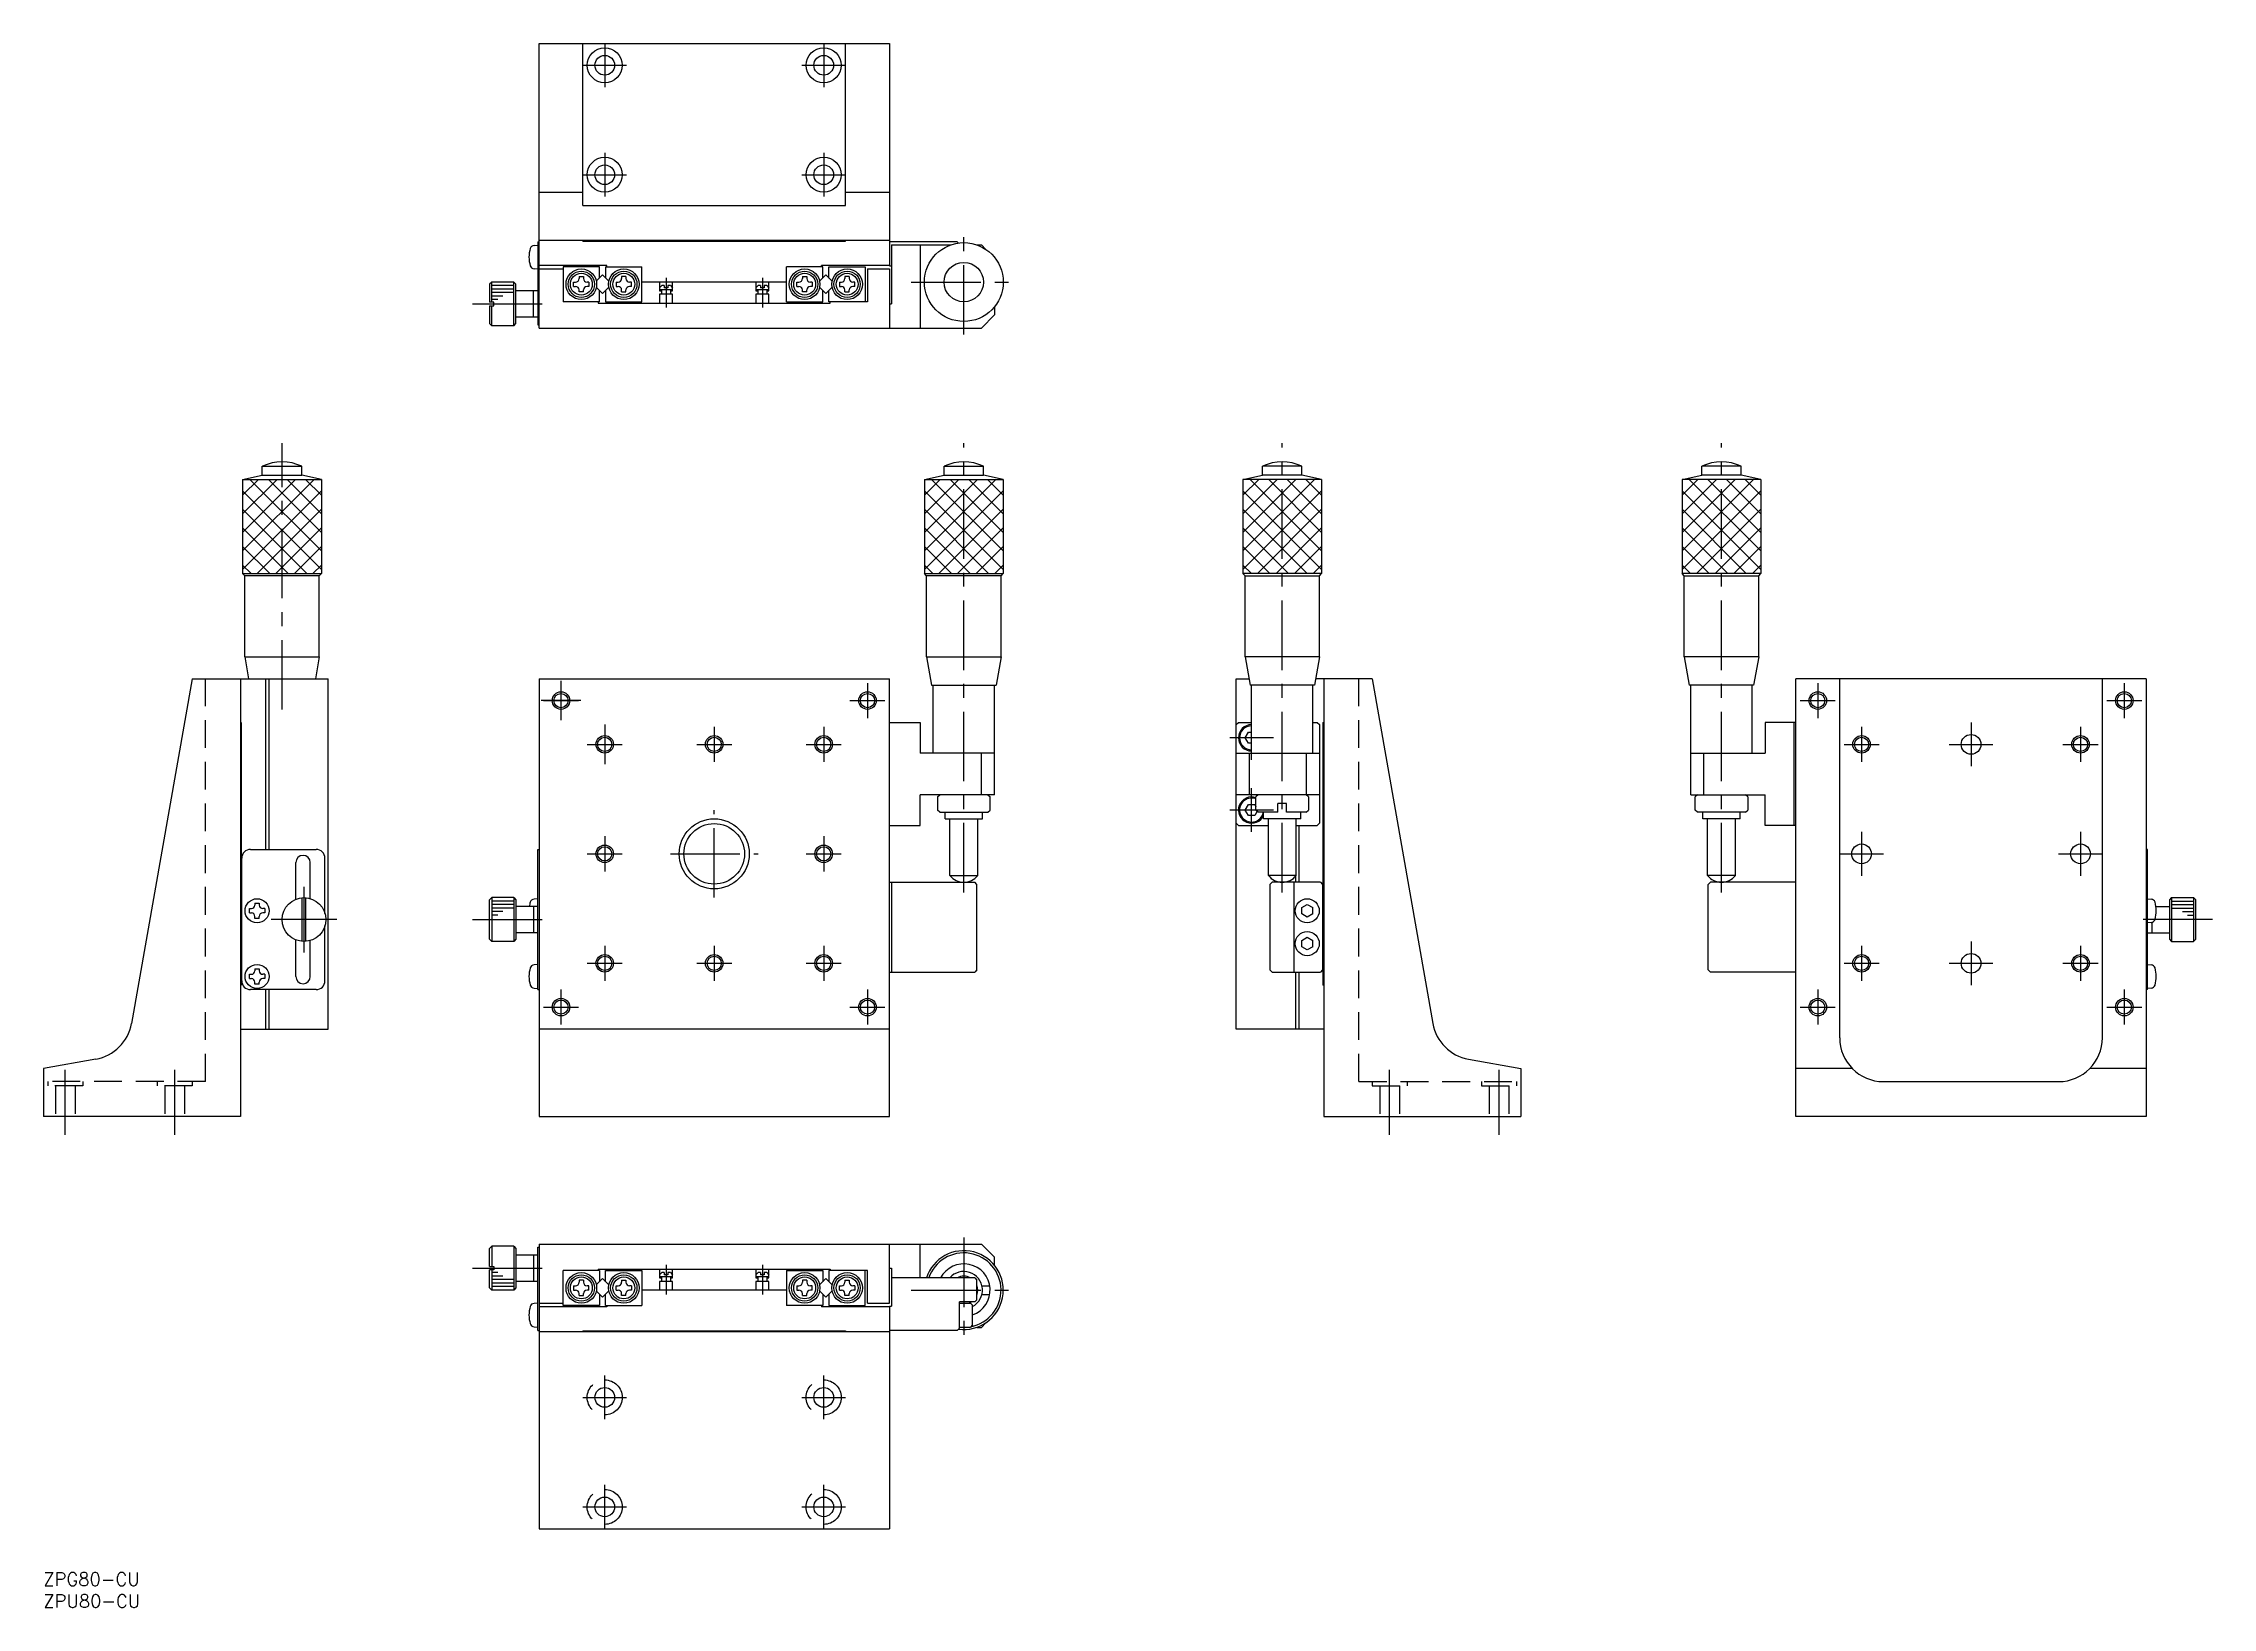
# Model space of a CAD drawing. Extents: x 0 to 495, y -8 to 349.
import ezdxf

# ---------------------------------------------------------------- set-up
doc = ezdxf.new("R2010")
doc.units = 0
doc.header["$LTSCALE"] = 0.5
doc.linetypes.add('CENTER', pattern=[50.8, 31.75, -6.35, 6.35, -6.35])
doc.linetypes.add('DASHED', pattern=[19.05, 12.7, -6.35])
for name, color, linetype in [('MSM_CENTER', 1, 'CENTER'), ('MSM_CONTINUOUS', 7, 'CONTINUOUS'), ('MSM_DASHED', 4, 'DASHED'), ('MSM_NARROW', 5, 'CONTINUOUS'), ('MSM_PART_NUMBER', 7, 'CONTINUOUS')]:
    doc.layers.add(name, color=color, linetype=linetype)
doc.styles.get("Standard").update_dxf_attribs({"font": 'txt.shx', "height": 3, "bigfont": 'bigfont.shx'})

# ---------------------------------------------------------------- blocks, each defined once
blk = doc.blocks.new('*U2')
at = {"layer": 'MSM_PART_NUMBER'}
blk.add_text('ZPG80-CU', height=3, dxfattribs=at).set_placement((0, -3))
blk = doc.blocks.new('*U3')
at = {"layer": 'MSM_PART_NUMBER'}
blk.add_text('ZPU80-CU', height=3, dxfattribs=at).set_placement((0, -8))

msp = doc.modelspace()

# ---------------------------------------------------------------- linework, layer by layer
at = {"layer": 'MSM_CENTER'}
for p, q in [((128.2, 349.19), (128.2, 339.19)), ((178.2, 349.19), (178.2, 339.19)), ((123.2, 344.19), (133.2, 344.19)), ((173.2, 344.19), (183.2, 344.19)), ((128.2, 324.19), (128.2, 314.19)), ((178.2, 324.19), (178.2, 314.19)), ((123.2, 319.19), (133.2, 319.19)), ((173.2, 319.19), (183.2, 319.19)), ((210.2, 282.69), (210.2, 306.69)), ((142.2, 295.69), (142.2, 288.89)), ((164.2, 295.69), (164.2, 288.89)), ((198.2, 294.69), (222.2, 294.69)), ((98.03, 289.69), (115.29, 289.69)), ((54.5, 197.07), (54.5, 257.88)), ((210.2, 155.3), (210.2, 257.88)), ((282.92, 155.3), (282.92, 257.88)), ((383.22, 155.3), (383.22, 257.88)), ((118.2, 203.62), (118.2, 194.62)), ((118.2, 203.12), (118.2, 195.12)), ((188.2, 203.12), (188.2, 195.12)), ((405.22, 203.12), (405.22, 195.12)), ((475.22, 203.12), (475.22, 195.12)), ((122.7, 199.12), (113.7, 199.12)), ((114.2, 199.12), (122.2, 199.12)), ((184.2, 199.12), (192.2, 199.12)), ((401.22, 199.12), (409.22, 199.12)), ((471.22, 199.12), (479.22, 199.12)), ((128.2, 193.62), (128.2, 184.62)), ((275.92, 185.62), (275.92, 195.62)), ((440.22, 194.12), (440.22, 184.12)), ((124.2, 189.12), (132.2, 189.12)), ((128.2, 193.12), (128.2, 185.12)), ((149.2, 189.12), (157.2, 189.12)), ((153.2, 193.12), (153.2, 185.12)), ((174.2, 189.12), (182.2, 189.12)), ((178.2, 193.12), (178.2, 185.12)), ((280.92, 190.62), (270.92, 190.62)), ((411.22, 189.12), (419.22, 189.12)), ((415.22, 193.12), (415.22, 185.12)), ((435.22, 189.12), (445.22, 189.12)), ((461.22, 189.12), (469.22, 189.12)), ((465.22, 193.12), (465.22, 185.12)), ((275.92, 169.12), (275.92, 179.12)), ((153.2, 154.12), (153.2, 174.12)), ((280.92, 174.12), (270.92, 174.12)), ((415.22, 169.12), (415.22, 159.12)), ((465.22, 169.12), (465.22, 159.12)), ((124.2, 164.12), (132.2, 164.12)), ((128.2, 168.12), (128.2, 160.12)), ((143.2, 164.12), (163.2, 164.12)), ((174.2, 164.12), (182.2, 164.12)), ((178.2, 168.12), (178.2, 160.12)), ((410.22, 164.12), (420.22, 164.12)), ((460.22, 164.12), (470.22, 164.12)), ((59.5, 156.62), (59.5, 141.62)), ((67, 149.12), (52, 149.12)), ((98.03, 149.12), (115.29, 149.12)), ((495.39, 149.12), (478.13, 149.12)), ((440.22, 144.12), (440.22, 134.12)), ((124.2, 139.12), (132.2, 139.12)), ((128.2, 143.12), (128.2, 135.12)), ((149.2, 139.12), (157.2, 139.12)), ((153.2, 143.12), (153.2, 135.12)), ((174.2, 139.12), (182.2, 139.12)), ((178.2, 143.12), (178.2, 135.12)), ((411.22, 139.12), (419.22, 139.12)), ((415.22, 143.12), (415.22, 135.12)), ((435.22, 139.12), (445.22, 139.12)), ((461.22, 139.12), (469.22, 139.12)), ((465.22, 143.12), (465.22, 135.12)), ((114.2, 129.12), (122.2, 129.12)), ((118.2, 133.12), (118.2, 125.12)), ((184.2, 129.12), (192.2, 129.12)), ((188.2, 133.12), (188.2, 125.12)), ((401.22, 129.12), (409.22, 129.12)), ((405.22, 133.12), (405.22, 125.12)), ((471.22, 129.12), (479.22, 129.12)), ((475.22, 133.12), (475.22, 125.12)), ((5, 99.95), (5, 114.81)), ((30, 99.95), (30, 114.81)), ((307.42, 99.95), (307.42, 114.81)), ((332.42, 99.95), (332.42, 114.81)), ((210.2, 76.5), (210.2, 52.5)), ((98.03, 69.5), (115.29, 69.5)), ((142.2, 70.3), (142.2, 63.5)), ((164.2, 70.3), (164.2, 63.5)), ((198.2, 64.5), (222.2, 64.5)), ((128.2, 35), (128.2, 45)), ((178.2, 35), (178.2, 45)), ((123.2, 40), (133.2, 40)), ((173.2, 40), (183.2, 40)), ((128.2, 10), (128.2, 20)), ((178.2, 10), (178.2, 20)), ((123.2, 15), (133.2, 15)), ((173.2, 15), (183.2, 15))]:
    msp.add_line(p, q, dxfattribs=at)
at = {"layer": 'MSM_CONTINUOUS'}
for p, q in [((113.2, 284.19), (113.2, 349.19)), ((113.2, 349.19), (193.2, 349.19)), ((123.2, 312.19), (123.2, 349.19)), ((183.2, 312.19), (183.2, 349.19)), ((193.2, 349.19), (193.2, 298.39)), ((113.2, 315.19), (123.2, 315.19)), ((123.2, 312.19), (183.2, 312.19)), ((183.2, 315.19), (193.2, 315.19)), ((112.05, 303.06), (112.9, 303.14)), ((112.9, 303.89), (113.2, 303.89)), ((112.9, 303.89), (112.9, 284.89)), ((193.2, 304.19), (113.2, 304.19)), ((123.2, 303.99), (123.2, 304.19)), ((123.2, 303.99), (183.2, 303.99)), ((183.2, 303.99), (183.2, 304.19)), ((208.7, 303.89), (193.2, 303.89)), ((193.7, 303.19), (207.24, 303.19)), ((193.7, 303.19), (193.7, 289.69)), ((200.2, 303.19), (200.2, 284.19)), ((208.98, 303.6), (208.7, 303.89)), ((213.15, 303.19), (214.2, 303.19)), ((215.25, 302.14), (214.2, 303.19)), ((112.9, 297.64), (112.05, 297.71)), ((128.7, 298.49), (113.2, 298.49)), ((113.2, 297.69), (118.7, 297.69)), ((127, 298.19), (118.7, 298.19)), ((118.7, 298.19), (118.7, 290.19)), ((127, 295.61), (127, 298.19)), ((128.4, 298.19), (128.4, 295.61)), ((128.4, 298.19), (136.7, 298.19)), ((128.7, 298.19), (128.7, 298.49)), ((136.7, 290.19), (136.7, 298.19)), ((178, 298.19), (169.7, 298.19)), ((169.7, 290.19), (169.7, 298.19)), ((193.2, 298.49), (177.7, 298.49)), ((177.7, 298.19), (177.7, 298.49)), ((178, 295.61), (178, 298.19)), ((179.4, 295.61), (179.4, 298.19)), ((179.4, 298.19), (187.7, 298.19)), ((187.7, 298.19), (187.7, 290.19)), ((188.2, 297.69), (188.2, 290.19)), ((188.2, 297.69), (193.2, 297.69)), ((193.2, 298.39), (193.7, 298.39)), ((193.2, 297.69), (193.2, 284.19)), ((102.4, 294.69), (101.9, 294.19)), ((101.9, 294.19), (101.9, 290.09)), ((102.4, 290.09), (102.4, 294.69)), ((107.4, 294.69), (102.4, 294.69)), ((107.4, 284.69), (107.4, 294.69)), ((107.9, 294.19), (107.4, 294.69)), ((107.9, 285.19), (107.9, 294.19)), ((112.9, 292.69), (107.9, 292.69)), ((111.9, 286.69), (111.9, 292.69)), ((121.1, 293.69), (121.1, 294.69)), ((121.1, 294.69), (121.55, 294.69)), ((121.1, 293.69), (121.55, 293.69)), ((122.35, 295.94), (123.35, 295.94)), ((122.35, 295.94), (122.35, 295.49)), ((122.35, 292.44), (122.35, 292.89)), ((123.35, 292.44), (122.35, 292.44)), ((123.35, 295.94), (123.35, 295.49)), ((123.35, 292.44), (123.35, 292.89)), ((124.6, 294.69), (124.15, 294.69)), ((124.6, 293.69), (124.15, 293.69)), ((124.6, 294.69), (124.6, 293.69)), ((127.7, 296.31), (126.27, 294.89)), ((126.27, 293.49), (127.7, 292.07)), ((127, 290.19), (127, 292.77)), ((129.12, 294.89), (127.7, 296.31)), ((127.7, 292.07), (129.12, 293.49)), ((128.4, 292.77), (128.4, 290.19)), ((130.8, 294.69), (130.8, 293.69)), ((130.8, 294.69), (131.25, 294.69)), ((130.8, 293.69), (131.25, 293.69)), ((133.05, 295.94), (132.05, 295.94)), ((132.05, 295.94), (132.05, 295.49)), ((132.05, 292.44), (132.05, 292.89)), ((132.05, 292.44), (133.05, 292.44)), ((133.05, 295.94), (133.05, 295.49)), ((133.05, 292.44), (133.05, 292.89)), ((134.3, 294.69), (133.85, 294.69)), ((134.3, 293.69), (133.85, 293.69)), ((134.3, 293.69), (134.3, 294.69)), ((169.7, 294.69), (136.7, 294.69)), ((140.7, 294.69), (140.7, 292.69)), ((141.2, 293.89), (140.7, 293.39)), ((143.7, 292.89), (140.7, 292.89)), ((140.7, 292.69), (141.2, 292.69)), ((141.8, 293.89), (141.2, 293.89)), ((141.2, 291.89), (141.2, 292.89)), ((141.8, 293.89), (141.8, 293.39)), ((142.6, 293.39), (141.8, 293.39)), ((143.2, 293.89), (142.6, 293.89)), ((142.6, 293.89), (142.6, 293.39)), ((143.2, 293.89), (143.7, 293.39)), ((143.2, 292.89), (143.2, 291.89)), ((143.2, 292.69), (143.7, 292.69)), ((143.7, 292.69), (143.7, 294.69)), ((162.7, 294.69), (162.7, 292.69)), ((163.2, 293.89), (162.7, 293.39)), ((165.7, 292.89), (162.7, 292.89)), ((162.7, 292.69), (163.2, 292.69)), ((163.8, 293.89), (163.2, 293.89)), ((163.2, 291.89), (163.2, 292.89)), ((163.8, 293.89), (163.8, 293.39)), ((164.6, 293.39), (163.8, 293.39)), ((165.2, 293.89), (164.6, 293.89)), ((164.6, 293.89), (164.6, 293.39)), ((165.2, 293.89), (165.7, 293.39)), ((165.2, 292.89), (165.2, 291.89)), ((165.2, 292.69), (165.7, 292.69)), ((165.7, 292.69), (165.7, 294.69)), ((172.1, 293.69), (172.1, 294.69)), ((172.1, 294.69), (172.55, 294.69)), ((172.1, 293.69), (172.55, 293.69)), ((173.35, 295.94), (174.35, 295.94)), ((173.35, 295.94), (173.35, 295.49)), ((173.35, 292.44), (173.35, 292.89)), ((174.35, 292.44), (173.35, 292.44)), ((174.35, 295.94), (174.35, 295.49)), ((174.35, 292.44), (174.35, 292.89)), ((175.6, 294.69), (175.15, 294.69)), ((175.6, 293.69), (175.15, 293.69)), ((175.6, 294.69), (175.6, 293.69)), ((177.27, 294.89), (178.7, 296.31)), ((178.7, 292.07), (177.27, 293.49)), ((178, 290.19), (178, 292.77)), ((178.7, 296.31), (180.12, 294.89)), ((180.12, 293.49), (178.7, 292.07)), ((179.4, 290.19), (179.4, 292.77)), ((181.8, 294.69), (181.8, 293.69)), ((181.8, 294.69), (182.25, 294.69)), ((181.8, 293.69), (182.25, 293.69)), ((184.05, 295.94), (183.05, 295.94)), ((183.05, 295.94), (183.05, 295.49)), ((183.05, 292.44), (183.05, 292.89)), ((183.05, 292.44), (184.05, 292.44)), ((184.05, 295.94), (184.05, 295.49)), ((184.05, 292.44), (184.05, 292.89)), ((185.3, 294.69), (184.85, 294.69)), ((185.3, 293.69), (184.85, 293.69)), ((185.3, 293.69), (185.3, 294.69)), ((102.9, 290.09), (101.9, 290.09)), ((101.9, 289.29), (102.9, 289.29)), ((101.9, 289.29), (101.9, 285.19)), ((102.4, 284.69), (102.4, 289.29)), ((102.9, 289.29), (102.9, 290.09)), ((127, 290.19), (118.7, 290.19)), ((126.7, 290.19), (126.7, 289.89)), ((126.7, 289.89), (179.7, 289.89)), ((128.4, 290.19), (136.7, 290.19)), ((140.7, 291.89), (140.7, 289.89)), ((143.7, 291.89), (140.7, 291.89)), ((143.7, 289.89), (143.7, 291.89)), ((162.7, 291.89), (162.7, 289.89)), ((165.7, 291.89), (162.7, 291.89)), ((165.7, 289.89), (165.7, 291.89)), ((169.7, 290.19), (178, 290.19)), ((188.2, 290.19), (179.4, 290.19)), ((179.7, 289.89), (179.7, 290.19)), ((193.2, 289.69), (193.7, 289.69)), ((217.2, 289.03), (217.2, 287.19)), ((101.9, 285.19), (102.4, 284.69)), ((107.4, 284.69), (102.4, 284.69)), ((107.4, 284.69), (107.9, 285.19)), ((112.9, 286.69), (107.9, 286.69)), ((112.9, 284.89), (113.2, 284.89)), ((113.2, 284.19), (214.2, 284.19)), ((217.2, 287.19), (214.2, 284.19)), ((45.5, 249.62), (50, 250.62)), ((45.5, 249.62), (63.5, 249.62)), ((45.5, 249.62), (45.5, 228.12)), ((50, 252.62), (59, 252.62)), ((50, 250.62), (50, 252.62)), ((50, 250.62), (59, 250.62)), ((59, 250.62), (59, 252.62)), ((63.5, 249.62), (59, 250.62)), ((63.5, 249.62), (63.5, 228.12)), ((201.2, 249.62), (205.7, 250.62)), ((201.2, 249.62), (219.2, 249.62)), ((201.2, 249.62), (201.2, 228.12)), ((205.7, 252.62), (214.7, 252.62)), ((205.7, 250.62), (205.7, 252.62)), ((205.7, 250.62), (214.7, 250.62)), ((214.7, 250.62), (214.7, 252.62)), ((219.2, 249.62), (214.7, 250.62)), ((219.2, 249.62), (219.2, 228.12)), ((273.92, 249.62), (278.42, 250.62)), ((291.92, 249.62), (273.92, 249.62)), ((273.92, 249.62), (273.92, 228.12)), ((287.42, 252.62), (278.42, 252.62)), ((278.42, 250.62), (278.42, 252.62)), ((287.42, 250.62), (278.42, 250.62)), ((287.42, 250.62), (287.42, 252.62)), ((291.92, 249.62), (287.42, 250.62)), ((291.92, 249.62), (291.92, 228.12)), ((374.22, 249.62), (378.72, 250.62)), ((392.22, 249.62), (374.22, 249.62)), ((374.22, 249.62), (374.22, 228.12)), ((387.72, 252.62), (378.72, 252.62)), ((378.72, 250.62), (378.72, 252.62)), ((387.72, 250.62), (378.72, 250.62)), ((387.72, 250.62), (387.72, 252.62)), ((392.22, 249.62), (387.72, 250.62)), ((392.22, 249.62), (392.22, 228.12)), ((45.5, 228.12), (63.5, 228.12)), ((46, 227.62), (45.5, 228.12)), ((63, 227.62), (63.5, 228.12)), ((201.2, 228.12), (219.2, 228.12)), ((201.7, 227.62), (201.2, 228.12)), ((218.7, 227.62), (219.2, 228.12)), ((291.92, 228.12), (273.92, 228.12)), ((274.42, 227.62), (273.92, 228.12)), ((291.42, 227.62), (291.92, 228.12)), ((392.22, 228.12), (374.22, 228.12)), ((374.72, 227.62), (374.22, 228.12)), ((391.72, 227.62), (392.22, 228.12)), ((46, 209.12), (46, 227.62)), ((63, 227.62), (46, 227.62)), ((63, 209.12), (63, 227.62)), ((201.7, 209.12), (201.7, 227.62)), ((218.7, 227.62), (201.7, 227.62)), ((218.7, 209.12), (218.7, 227.62)), ((274.42, 227.62), (291.42, 227.62)), ((274.42, 209.12), (274.42, 227.62)), ((291.42, 209.12), (291.42, 227.62)), ((374.72, 227.62), (391.72, 227.62)), ((374.72, 209.12), (374.72, 227.62)), ((391.72, 209.12), (391.72, 227.62)), ((46, 209.12), (46.88, 204.12)), ((46, 209.12), (63, 209.12)), ((63, 209.12), (62.12, 204.12)), ((201.7, 209.12), (202.84, 202.62)), ((201.7, 209.12), (218.7, 209.12)), ((218.7, 209.12), (217.55, 202.62)), ((291.42, 209.12), (274.42, 209.12)), ((274.42, 209.12), (275.57, 202.62)), ((291.42, 209.12), (290.28, 202.62)), ((374.72, 209.12), (375.87, 202.62)), ((391.72, 209.12), (374.72, 209.12)), ((391.72, 209.12), (390.57, 202.62)), ((34, 204.12), (20.11, 125.35)), ((34, 204.12), (65, 204.12)), ((45, 204.12), (45, 104.12)), ((50.7, 204.12), (50.7, 165.12)), ((51.5, 204.12), (51.5, 165.12)), ((65, 124.12), (65, 204.12)), ((113.2, 204.12), (113.2, 104.12)), ((113.2, 204.12), (193.2, 204.12)), ((193.2, 104.12), (193.2, 204.12)), ((272.42, 204.12), (275.3, 204.12)), ((272.42, 124.12), (272.42, 204.12)), ((303.42, 204.12), (290.54, 204.12)), ((292.42, 204.12), (292.42, 104.12)), ((303.42, 204.12), (317.31, 125.35)), ((480.22, 204.12), (400.22, 204.12)), ((400.22, 104.12), (400.22, 204.12)), ((410.22, 122.12), (410.22, 204.12)), ((470.22, 122.12), (470.22, 204.12)), ((480.22, 204.12), (480.22, 104.12)), ((202.84, 202.62), (217.55, 202.62)), ((203.2, 187.12), (203.2, 202.62)), ((217.2, 177.62), (217.2, 202.62)), ((290.28, 202.62), (275.57, 202.62)), ((275.92, 187.12), (275.92, 202.62)), ((289.92, 187.12), (289.92, 202.62)), ((390.57, 202.62), (375.87, 202.62)), ((376.22, 187.12), (376.22, 202.62)), ((390.22, 187.12), (390.22, 202.62)), ((45.2, 194.12), (45, 194.12)), ((45.2, 194.12), (45.2, 134.12)), ((193.2, 194.12), (200.2, 194.12)), ((200.2, 194.12), (200.2, 187.12)), ((272.42, 193.62), (272.92, 194.12)), ((272.92, 194.12), (275.92, 194.12)), ((289.92, 194.12), (290.92, 194.12)), ((290.92, 194.12), (291.42, 193.62)), ((291.42, 193.62), (291.42, 171.12)), ((292.22, 194.12), (292.42, 194.12)), ((292.22, 194.12), (292.22, 134.12)), ((393.22, 194.12), (393.22, 187.12)), ((400.22, 194.12), (393.22, 194.12)), ((399.72, 194.12), (399.72, 170.62)), ((274.48, 190.62), (275.2, 191.87)), ((275.2, 189.37), (274.48, 190.62)), ((275.2, 191.87), (275.92, 191.87)), ((275.92, 189.37), (275.2, 189.37)), ((217.2, 187.12), (200.2, 187.12)), ((214.2, 177.62), (214.2, 187.12)), ((272.42, 187.12), (291.42, 187.12)), ((275.42, 177.62), (275.42, 187.12)), ((288.42, 187.12), (288.42, 177.62)), ((376.22, 187.12), (393.22, 187.12)), ((376.22, 177.62), (376.22, 187.12)), ((379.22, 177.62), (379.22, 187.12)), ((200.2, 170.62), (200.2, 177.62)), ((217.2, 177.62), (200.2, 177.62)), ((204.2, 177.12), (204.7, 177.62)), ((204.2, 177.12), (204.2, 174.12)), ((204.7, 173.62), (204.2, 174.12)), ((204.7, 173.62), (215.7, 173.62)), ((205.95, 172.12), (205.95, 173.62)), ((214.45, 172.12), (214.45, 173.62)), ((215.7, 177.62), (216.2, 177.12)), ((215.7, 173.62), (216.2, 174.12)), ((216.2, 174.12), (216.2, 177.12)), ((291.42, 177.62), (272.42, 177.62)), ((274.48, 174.12), (275.2, 175.37)), ((275.2, 172.87), (274.48, 174.12)), ((275.2, 175.37), (276.64, 175.37)), ((276.64, 175.37), (276.92, 174.89)), ((277.2, 173.84), (276.64, 172.87)), ((277.42, 177.62), (276.92, 177.12)), ((276.92, 174.12), (276.92, 177.12)), ((277.42, 173.62), (276.92, 174.12)), ((281.92, 173.62), (277.42, 173.62)), ((278.67, 172.12), (278.67, 173.62)), ((283.92, 175.62), (281.92, 175.62)), ((281.92, 173.62), (281.92, 175.62)), ((283.92, 173.62), (283.92, 175.62)), ((288.42, 173.62), (283.92, 173.62)), ((287.17, 172.12), (287.17, 173.62)), ((288.92, 177.12), (288.42, 177.62)), ((288.42, 173.62), (288.92, 174.12)), ((288.92, 177.12), (288.92, 174.12)), ((376.22, 177.62), (393.22, 177.62)), ((377.72, 177.62), (377.22, 177.12)), ((377.22, 174.12), (377.22, 177.12)), ((377.72, 173.62), (377.22, 174.12)), ((388.72, 173.62), (377.72, 173.62)), ((378.97, 172.12), (378.97, 173.62)), ((387.47, 172.12), (387.47, 173.62)), ((389.22, 177.12), (388.72, 177.62)), ((388.72, 173.62), (389.22, 174.12)), ((389.22, 177.12), (389.22, 174.12)), ((393.22, 170.62), (393.22, 177.62)), ((193.2, 170.62), (200.2, 170.62)), ((205.95, 172.12), (214.45, 172.12)), ((207.02, 159.19), (207.02, 172.12)), ((213.37, 159.19), (213.37, 172.12)), ((272.92, 170.62), (272.42, 171.12)), ((272.92, 170.62), (279.75, 170.62)), ((276.64, 172.87), (275.2, 172.87)), ((287.17, 172.12), (278.67, 172.12)), ((279.75, 159.19), (279.75, 172.12)), ((286.1, 159.19), (286.1, 172.12)), ((286.1, 170.62), (290.92, 170.62)), ((286.72, 170.62), (286.72, 157.62)), ((291.42, 171.12), (290.92, 170.62)), ((387.47, 172.12), (378.97, 172.12)), ((380.05, 159.19), (380.05, 172.12)), ((386.4, 159.19), (386.4, 172.12)), ((400.22, 170.62), (393.22, 170.62)), ((47.3, 165.12), (62.3, 165.12)), ((112.9, 133.12), (112.9, 165.12)), ((112.9, 165.12), (113.2, 165.12)), ((480.52, 165.12), (480.22, 165.12)), ((480.52, 133.12), (480.52, 165.12)), ((45.3, 135.12), (45.3, 163.12)), ((57.65, 153.77), (57.65, 162.12)), ((60.95, 153.91), (60.95, 162.12)), ((64.3, 150.52), (64.3, 163.12)), ((207.02, 159.19), (213.37, 159.19)), ((286.1, 159.19), (279.75, 159.19)), ((285.92, 158.98), (285.92, 157.62)), ((386.4, 159.19), (380.05, 159.19)), ((59.1, 144.14), (59.1, 154.11)), ((59.9, 144.14), (59.9, 154.11)), ((101.9, 153.62), (102.4, 154.12)), ((101.9, 144.62), (101.9, 153.62)), ((102.4, 154.12), (102.4, 144.12)), ((107.4, 154.12), (102.4, 154.12)), ((107.4, 154.12), (107.4, 144.12)), ((107.4, 154.12), (107.9, 153.62)), ((107.9, 153.62), (107.9, 144.62)), ((112.9, 153.87), (112.05, 153.8)), ((193.2, 157.62), (212.7, 157.62)), ((193.7, 157.62), (193.7, 137.12)), ((213.2, 157.12), (212.7, 157.62)), ((213.2, 137.62), (213.2, 157.12)), ((280.12, 157.12), (280.62, 157.62)), ((280.12, 157.12), (280.12, 137.62)), ((291.62, 157.62), (280.62, 157.62)), ((285.62, 137.12), (285.62, 157.62)), ((291.62, 157.62), (292.12, 157.12)), ((292.12, 157.12), (292.12, 137.62)), ((380.22, 157.12), (380.72, 157.62)), ((380.22, 137.62), (380.22, 157.12)), ((400.22, 157.62), (380.72, 157.62)), ((480.52, 153.87), (481.37, 153.8)), ((486.02, 154.12), (485.52, 153.62)), ((485.52, 153.62), (485.52, 144.62)), ((486.02, 154.12), (486.02, 144.12)), ((486.02, 154.12), (491.02, 154.12)), ((491.02, 154.12), (491.02, 144.12)), ((491.52, 153.62), (491.02, 154.12)), ((491.52, 144.62), (491.52, 153.62)), ((47.05, 150.62), (47.05, 151.62)), ((47.05, 151.62), (47.5, 151.62)), ((47.05, 150.62), (47.5, 150.62)), ((48.3, 152.87), (49.3, 152.87)), ((48.3, 152.87), (48.3, 152.42)), ((48.3, 149.37), (48.3, 149.82)), ((49.3, 149.37), (48.3, 149.37)), ((49.3, 152.87), (49.3, 152.42)), ((49.3, 149.37), (49.3, 149.82)), ((50.55, 151.62), (50.1, 151.62)), ((50.55, 150.62), (50.1, 150.62)), ((50.55, 151.62), (50.55, 150.62)), ((112.9, 152.12), (107.9, 152.12)), ((111.9, 152.12), (111.9, 146.12)), ((287.37, 151.84), (288.62, 152.57)), ((287.37, 150.4), (287.37, 151.84)), ((288.62, 149.68), (287.37, 150.4)), ((288.62, 152.57), (289.87, 151.84)), ((289.87, 150.4), (288.62, 149.68)), ((289.87, 150.4), (289.87, 151.84)), ((482.45, 152.12), (485.52, 152.12)), ((57.65, 136.12), (57.65, 144.48)), ((60.95, 136.12), (60.95, 144.34)), ((64.3, 135.12), (64.3, 147.72)), ((102.4, 144.12), (101.9, 144.62)), ((107.4, 144.12), (102.4, 144.12)), ((107.9, 144.62), (107.4, 144.12)), ((112.9, 146.12), (107.9, 146.12)), ((287.37, 144.34), (288.62, 145.07)), ((287.37, 142.9), (287.37, 144.34)), ((288.62, 145.07), (289.87, 144.34)), ((289.87, 142.9), (289.87, 144.34)), ((481.37, 148.45), (480.52, 148.37)), ((480.52, 146.12), (485.52, 146.12)), ((481.52, 148.47), (481.52, 146.12)), ((485.52, 144.62), (486.02, 144.12)), ((486.02, 144.12), (491.02, 144.12)), ((491.02, 144.12), (491.52, 144.62)), ((112.9, 138.87), (112.05, 138.8)), ((288.62, 142.18), (287.37, 142.9)), ((289.87, 142.9), (288.62, 142.18)), ((480.52, 138.87), (481.37, 138.8)), ((45, 134.12), (45.2, 134.12)), ((47.05, 135.62), (47.05, 136.62)), ((47.05, 136.62), (47.5, 136.62)), ((47.05, 135.62), (47.5, 135.62)), ((48.3, 137.87), (49.3, 137.87)), ((48.3, 137.87), (48.3, 137.42)), ((48.3, 134.37), (48.3, 134.82)), ((49.3, 134.37), (48.3, 134.37)), ((49.3, 137.87), (49.3, 137.42)), ((49.3, 134.37), (49.3, 134.82)), ((50.55, 136.62), (50.1, 136.62)), ((50.55, 135.62), (50.1, 135.62)), ((50.55, 136.62), (50.55, 135.62)), ((193.2, 137.12), (212.7, 137.12)), ((213.2, 137.62), (212.7, 137.12)), ((280.62, 137.12), (280.12, 137.62)), ((280.62, 137.12), (291.62, 137.12)), ((285.92, 137.12), (285.92, 124.12)), ((286.72, 137.12), (286.72, 124.12)), ((292.12, 137.62), (291.62, 137.12)), ((292.42, 134.12), (292.22, 134.12)), ((380.22, 137.62), (380.72, 137.12)), ((400.22, 137.12), (380.72, 137.12)), ((62.3, 133.12), (47.3, 133.12)), ((50.7, 133.12), (50.7, 124.12)), ((51.5, 133.12), (51.5, 124.12)), ((112.05, 133.45), (112.9, 133.37)), ((112.9, 133.12), (113.2, 133.12)), ((480.52, 133.12), (480.22, 133.12)), ((481.37, 133.45), (480.52, 133.37)), ((45, 124.12), (65, 124.12)), ((193.2, 124.12), (113.2, 124.12)), ((292.42, 124.12), (272.42, 124.12)), ((12, 117.24), (0, 115.12)), ((0, 115.12), (0, 104.12)), ((325.42, 117.24), (337.42, 115.12)), ((337.42, 115.12), (337.42, 104.12)), ((413.08, 115.12), (400.22, 115.12)), ((480.22, 115.12), (467.36, 115.12)), ((420.22, 112.12), (460.22, 112.12)), ((45, 104.12), (0, 104.12)), ((113.2, 104.12), (193.2, 104.12)), ((292.42, 104.12), (337.42, 104.12)), ((480.22, 104.12), (400.22, 104.12)), ((101.9, 74), (102.4, 74.5)), ((102.4, 74.5), (102.4, 69.9)), ((107.4, 74.5), (102.4, 74.5)), ((107.4, 74.5), (107.4, 64.5)), ((107.4, 74.5), (107.9, 74)), ((113.2, 75), (113.2, 10)), ((113.2, 75), (214.2, 75)), ((193.2, 61.5), (193.2, 75)), ((200.2, 67.3), (200.2, 75)), ((217.2, 72), (214.2, 75)), ((101.9, 69.9), (101.9, 74)), ((101.9, 69.9), (102.9, 69.9)), ((102.9, 69.9), (102.9, 69.1)), ((107.9, 74), (107.9, 65)), ((112.9, 72.5), (107.9, 72.5)), ((111.9, 72.5), (111.9, 66.5)), ((112.9, 74.3), (113.2, 74.3)), ((112.9, 55.3), (112.9, 74.3)), ((193.2, 69.5), (193.7, 69.5)), ((193.7, 69.5), (193.7, 60.8)), ((217.2, 70.16), (217.2, 72)), ((102.9, 69.1), (101.9, 69.1)), ((101.9, 65), (101.9, 69.1)), ((102.4, 64.5), (101.9, 65)), ((102.4, 69.1), (102.4, 64.5)), ((107.4, 64.5), (102.4, 64.5)), ((107.9, 65), (107.4, 64.5)), ((112.9, 66.5), (107.9, 66.5)), ((127, 69), (118.7, 69)), ((118.7, 61), (118.7, 69)), ((121.1, 65.5), (121.1, 64.5)), ((121.1, 65.5), (121.55, 65.5)), ((121.1, 64.5), (121.55, 64.5)), ((123.35, 66.75), (122.35, 66.75)), ((122.35, 66.75), (122.35, 66.3)), ((123.35, 66.75), (123.35, 66.3)), ((124.6, 65.5), (124.15, 65.5)), ((124.6, 64.5), (124.15, 64.5)), ((124.6, 64.5), (124.6, 65.5)), ((126.27, 65.7), (127.7, 67.12)), ((126.7, 69.3), (126.7, 69)), ((126.7, 69.3), (179.7, 69.3)), ((127, 69), (127, 66.42)), ((127.7, 67.12), (129.12, 65.7)), ((128.4, 66.42), (128.4, 69)), ((128.4, 69), (136.7, 69)), ((130.8, 64.5), (130.8, 65.5)), ((130.8, 65.5), (131.25, 65.5)), ((130.8, 64.5), (131.25, 64.5)), ((132.05, 66.75), (133.05, 66.75)), ((132.05, 66.75), (132.05, 66.3)), ((133.05, 66.75), (133.05, 66.3)), ((134.3, 65.5), (133.85, 65.5)), ((134.3, 64.5), (133.85, 64.5)), ((134.3, 65.5), (134.3, 64.5)), ((136.7, 69), (136.7, 61)), ((169.7, 64.5), (136.7, 64.5)), ((140.7, 69.3), (140.7, 67.3)), ((141.2, 68.5), (140.7, 68)), ((143.7, 67.5), (140.7, 67.5)), ((140.7, 67.3), (141.2, 67.3)), ((140.7, 66.5), (140.7, 64.5)), ((143.7, 66.5), (140.7, 66.5)), ((141.8, 68.5), (141.2, 68.5)), ((141.2, 66.5), (141.2, 67.5)), ((141.8, 68.5), (141.8, 68)), ((142.6, 68), (141.8, 68)), ((143.2, 68.5), (142.6, 68.5)), ((142.6, 68.5), (142.6, 68)), ((143.2, 68.5), (143.7, 68)), ((143.2, 67.5), (143.2, 66.5)), ((143.2, 67.3), (143.7, 67.3)), ((143.7, 67.3), (143.7, 69.3)), ((143.7, 64.5), (143.7, 66.5)), ((162.7, 69.3), (162.7, 67.3)), ((163.2, 68.5), (162.7, 68)), ((165.7, 67.5), (162.7, 67.5)), ((162.7, 67.3), (163.2, 67.3)), ((162.7, 66.5), (162.7, 64.5)), ((165.7, 66.5), (162.7, 66.5)), ((163.8, 68.5), (163.2, 68.5)), ((163.2, 66.5), (163.2, 67.5)), ((163.8, 68.5), (163.8, 68)), ((164.6, 68), (163.8, 68)), ((165.2, 68.5), (164.6, 68.5)), ((164.6, 68.5), (164.6, 68)), ((165.2, 68.5), (165.7, 68)), ((165.2, 67.5), (165.2, 66.5)), ((165.2, 67.3), (165.7, 67.3)), ((165.7, 67.3), (165.7, 69.3)), ((165.7, 64.5), (165.7, 66.5)), ((169.7, 69), (178, 69)), ((169.7, 69), (169.7, 61)), ((172.1, 65.5), (172.1, 64.5)), ((172.1, 65.5), (172.55, 65.5)), ((172.1, 64.5), (172.55, 64.5)), ((174.35, 66.75), (173.35, 66.75)), ((173.35, 66.75), (173.35, 66.3)), ((174.35, 66.75), (174.35, 66.3)), ((175.6, 65.5), (175.15, 65.5)), ((175.6, 64.5), (175.15, 64.5)), ((175.6, 64.5), (175.6, 65.5)), ((178.7, 67.12), (177.27, 65.7)), ((178, 69), (178, 66.42)), ((180.12, 65.7), (178.7, 67.12)), ((179.4, 69), (179.4, 66.42)), ((188.2, 69), (179.4, 69)), ((179.7, 69.3), (179.7, 69)), ((181.8, 64.5), (181.8, 65.5)), ((181.8, 65.5), (182.25, 65.5)), ((181.8, 64.5), (182.25, 64.5)), ((183.05, 66.75), (184.05, 66.75)), ((183.05, 66.75), (183.05, 66.3)), ((184.05, 66.75), (184.05, 66.3)), ((185.3, 65.5), (184.85, 65.5)), ((185.3, 64.5), (184.85, 64.5)), ((185.3, 65.5), (185.3, 64.5)), ((187.7, 61), (187.7, 69)), ((188.2, 61.5), (188.2, 69)), ((212.7, 67.3), (193.7, 67.3)), ((212.7, 67.3), (213.2, 66.8)), ((213.2, 62.3), (213.2, 66.8)), ((214.33, 65.5), (216.11, 65.5)), ((112.9, 61.55), (112.05, 61.48)), ((113.2, 61.5), (118.7, 61.5)), ((128.7, 60.7), (113.2, 60.7)), ((127, 61), (118.7, 61)), ((122.35, 63.25), (122.35, 63.7)), ((122.35, 63.25), (123.35, 63.25)), ((123.35, 63.25), (123.35, 63.7)), ((127.7, 62.88), (126.27, 64.3)), ((127, 63.58), (127, 61)), ((129.12, 64.3), (127.7, 62.88)), ((128.4, 61), (128.4, 63.58)), ((128.4, 61), (136.7, 61)), ((128.7, 61), (128.7, 60.7)), ((132.05, 63.25), (132.05, 63.7)), ((133.05, 63.25), (132.05, 63.25)), ((133.05, 63.25), (133.05, 63.7)), ((178, 61), (169.7, 61)), ((173.35, 63.25), (173.35, 63.7)), ((173.35, 63.25), (174.35, 63.25)), ((174.35, 63.25), (174.35, 63.7)), ((177.27, 64.3), (178.7, 62.88)), ((177.7, 61), (177.7, 60.7)), ((193.2, 60.7), (177.7, 60.7)), ((178, 63.58), (178, 61)), ((178.7, 62.88), (180.12, 64.3)), ((179.4, 63.58), (179.4, 61)), ((179.4, 61), (187.7, 61)), ((183.05, 63.25), (183.05, 63.7)), ((184.05, 63.25), (183.05, 63.25)), ((184.05, 63.25), (184.05, 63.7)), ((188.2, 61.5), (193.2, 61.5)), ((193.2, 60.8), (193.2, 10)), ((193.2, 60.8), (193.7, 60.8)), ((209.2, 55.8), (209.2, 61.8)), ((212.7, 61.8), (209.2, 61.8)), ((209.2, 61.55), (211.7, 61.55)), ((212.2, 61.05), (211.7, 61.55)), ((212.2, 56.55), (212.2, 61.05)), ((212.7, 61.8), (213.2, 62.3)), ((214.33, 63.5), (216.11, 63.5)), ((112.05, 56.12), (112.9, 56.05)), ((112.9, 55.3), (113.2, 55.3)), ((193.2, 55), (113.2, 55)), ((123.2, 55.2), (123.2, 55)), ((123.2, 55.2), (183.2, 55.2)), ((183.2, 55.2), (183.2, 55)), ((208.7, 55.3), (193.2, 55.3)), ((209.2, 55.8), (208.7, 55.3)), ((209.2, 56.05), (211.7, 56.05)), ((212.2, 56.55), (211.7, 56.05)), ((213.15, 56), (214.2, 56)), ((215.25, 57.05), (214.2, 56)), ((113.2, 10), (193.2, 10))]:
    msp.add_line(p, q, dxfattribs=at)
for centre, radius in [((128.2, 344.19), 4), ((178.2, 344.19), 4), ((128.2, 344.19), 2.25), ((178.2, 344.19), 2.25), ((128.2, 319.19), 4), ((178.2, 319.19), 4), ((128.2, 319.19), 2.25), ((178.2, 319.19), 2.25), ((210.2, 294.69), 9), ((122.85, 294.19), 3.5), ((132.55, 294.19), 3.5), ((173.85, 294.19), 3.5), ((183.55, 294.19), 3.5), ((210.2, 294.69), 4.5), ((122.85, 294.19), 3), ((122.85, 294.19), 2.5), ((132.55, 294.19), 3), ((132.55, 294.19), 2.5), ((173.85, 294.19), 3), ((173.85, 294.19), 2.5), ((183.55, 294.19), 3), ((183.55, 294.19), 2.5), ((118.2, 199.12), 1.62), ((188.2, 199.12), 1.62), ((405.22, 199.12), 1.62), ((475.22, 199.12), 1.62), ((128.2, 189.12), 1.62), ((153.2, 189.12), 1.62), ((178.2, 189.12), 1.62), ((415.22, 189.12), 1.62), ((440.22, 189.12), 2.25), ((465.22, 189.12), 1.62), ((153.2, 164.12), 6.92), ((128.2, 164.12), 1.62), ((178.2, 164.12), 1.62), ((415.22, 164.12), 2.25), ((465.22, 164.12), 2.25), ((48.8, 151.12), 2.75), ((59.5, 149.12), 5), ((288.62, 151.12), 2.75), ((288.62, 143.62), 2.75), ((48.8, 136.12), 2.75), ((128.2, 139.12), 1.62), ((153.2, 139.12), 1.62), ((178.2, 139.12), 1.62), ((415.22, 139.12), 1.62), ((440.22, 139.12), 2.25), ((465.22, 139.12), 1.62), ((118.2, 129.12), 1.62), ((188.2, 129.12), 1.62), ((405.22, 129.12), 1.62), ((475.22, 129.12), 1.62), ((122.85, 65), 3.5), ((122.85, 65), 3), ((122.85, 65), 2.5), ((132.55, 65), 3.5), ((132.55, 65), 3), ((132.55, 65), 2.5), ((173.85, 65), 3.5), ((173.85, 65), 3), ((173.85, 65), 2.5), ((183.55, 65), 3.5), ((183.55, 65), 3), ((183.55, 65), 2.5), ((128.2, 40), 2.25), ((178.2, 40), 2.25), ((128.2, 15), 2.25), ((178.2, 15), 2.25)]:
    msp.add_circle(centre, radius, dxfattribs=at)
for centre, radius, start, end in [((117.9, 300.39), 7, 163.743, 196.257), ((112.14, 302.07), 1, 95, 163.743), ((112.14, 298.71), 1, 196.257, 265), ((121.55, 295.49), 0.8, 270, 0), ((121.55, 292.89), 0.8, 0, 90), ((124.15, 295.49), 0.8, 180, 270), ((124.15, 292.89), 0.8, 90, 180), ((131.25, 295.49), 0.8, 270, 0), ((131.25, 292.89), 0.8, 0, 90), ((133.85, 295.49), 0.8, 180, 270), ((133.85, 292.89), 0.8, 90, 180), ((172.55, 295.49), 0.8, 270, 0), ((172.55, 292.89), 0.8, 0, 90), ((175.15, 295.49), 0.8, 180, 270), ((175.15, 292.89), 0.8, 90, 180), ((182.25, 295.49), 0.8, 270, 0), ((182.25, 292.89), 0.8, 0, 90), ((184.85, 295.49), 0.8, 180, 270), ((184.85, 292.89), 0.8, 90, 180), ((54.5, 243), 10.62, 64.9424, 115.0576), ((210.2, 243), 10.62, 64.9424, 115.0576), ((282.92, 243), 10.62, 64.9424, 115.0576), ((383.22, 243), 10.62, 64.9424, 115.0576), ((275.92, 190.62), 3, 90, 270), ((275.92, 190.62), 2.75, 90, 270), ((275.92, 174.12), 3, 70.5288, 336.4436), ((275.92, 174.12), 2.75, 68.6763, 349.5243), ((47.3, 163.12), 2, 90, 180), ((59.3, 162.12), 1.65, 0, 180), ((62.3, 163.12), 2, 0, 90), ((210.2, 161.62), 4, 217.4626, 322.5374), ((282.92, 161.62), 4, 217.4626, 322.5374), ((383.22, 161.62), 4, 217.4626, 322.5374), ((112.14, 152.8), 1, 95, 163.743), ((481.28, 152.8), 1, 16.257, 85), ((47.5, 152.42), 0.8, 270, 0), ((47.5, 149.82), 0.8, 0, 90), ((50.1, 152.42), 0.8, 180, 270), ((50.1, 149.82), 0.8, 90, 180), ((117.9, 151.12), 7, 163.743, 171.7868), ((481.28, 149.44), 1, 275, 343.743), ((475.52, 151.12), 7, 343.743, 16.257), ((112.14, 137.8), 1, 95, 163.743), ((481.28, 137.8), 1, 16.257, 85), ((47.3, 135.12), 2, 180, 270), ((47.5, 137.42), 0.8, 270, 0), ((47.5, 134.82), 0.8, 0, 90), ((50.1, 137.42), 0.8, 180, 270), ((50.1, 134.82), 0.8, 90, 180), ((59.3, 136.12), 1.65, 180, 0), ((62.3, 135.12), 2, 270, 0), ((117.9, 136.12), 7, 163.743, 196.257), ((112.14, 134.44), 1, 196.257, 265), ((481.28, 134.44), 1, 275, 343.743), ((475.52, 136.12), 7, 343.743, 16.257), ((10.26, 127.09), 10, 280, 350), ((327.16, 127.09), 10, 190, 260), ((420.22, 122.12), 10, 180, 270), ((460.22, 122.12), 10, 270, 0), ((210.2, 64.5), 9, 262.2266, 161.8738), ((210.2, 64.5), 8.5, 280.8663, 160.7669), ((210.2, 64.5), 6, 289.4712, 152.1819), ((121.55, 66.3), 0.8, 270, 0), ((121.55, 63.7), 0.8, 0, 90), ((124.15, 66.3), 0.8, 180, 270), ((124.15, 63.7), 0.8, 90, 180), ((131.25, 66.3), 0.8, 270, 0), ((131.25, 63.7), 0.8, 0, 90), ((133.85, 66.3), 0.8, 180, 270), ((133.85, 63.7), 0.8, 90, 180), ((172.55, 66.3), 0.8, 270, 0), ((172.55, 63.7), 0.8, 0, 90), ((175.15, 66.3), 0.8, 180, 270), ((175.15, 63.7), 0.8, 90, 180), ((182.25, 66.3), 0.8, 270, 0), ((182.25, 63.7), 0.8, 0, 90), ((184.85, 66.3), 0.8, 180, 270), ((184.85, 63.7), 0.8, 90, 180), ((210.2, 64.5), 4.25, 298.0724, 138.7898), ((210.2, 64.5), 3.18, 61.871, 118.129), ((210.2, 64.5), 3.18, 340.888, 19.112), ((117.9, 58.8), 7, 163.743, 196.257), ((112.14, 60.48), 1, 95, 163.743), ((210.2, 64.5), 3.18, 291.7001, 301.7457), ((112.14, 57.12), 1, 196.257, 265), ((210.2, 64.5), 8.5, 263.2437, 276.218)]:
    msp.add_arc(centre, radius, start, end, dxfattribs=at)
at = {"layer": 'MSM_DASHED'}
for p, q in [((37, 112.12), (37, 204.12)), ((300.42, 112.12), (300.42, 204.12)), ((37, 112.12), (0, 112.12)), ((1, 112.12), (1, 111.12)), ((9, 111.12), (1, 111.12)), ((2.75, 111.12), (2.75, 104.12)), ((7.25, 111.12), (7.25, 104.12)), ((9, 112.12), (9, 111.12)), ((26, 112.12), (26, 111.12)), ((34, 111.12), (26, 111.12)), ((27.75, 111.12), (27.75, 104.12)), ((32.25, 111.12), (32.25, 104.12)), ((34, 112.12), (34, 111.12)), ((300.42, 112.12), (337.42, 112.12)), ((303.42, 112.12), (303.42, 111.12)), ((303.42, 111.12), (311.42, 111.12)), ((305.17, 111.12), (305.17, 104.12)), ((309.67, 111.12), (309.67, 104.12)), ((311.42, 112.12), (311.42, 111.12)), ((328.42, 112.12), (328.42, 111.12)), ((328.42, 111.12), (336.42, 111.12)), ((330.17, 111.12), (330.17, 104.12)), ((334.67, 111.12), (334.67, 104.12)), ((336.42, 112.12), (336.42, 111.12))]:
    msp.add_line(p, q, dxfattribs=at)
for centre in [(128.2, 40), (178.2, 40), (128.2, 15), (178.2, 15)]:
    msp.add_circle(centre, 4, dxfattribs=at)
at = {"layer": 'MSM_NARROW'}
for p, q in [((107.4, 293.89), (102.4, 293.89)), ((107.4, 293.09), (102.4, 293.09)), ((107.4, 292.29), (102.4, 292.29)), ((104.89, 291.49), (102.4, 291.49)), ((103.77, 290.69), (102.4, 290.69)), ((49.12, 249.62), (45.5, 246)), ((53.36, 249.62), (45.5, 241.76)), ((57.6, 249.62), (45.5, 237.52)), ((61.85, 249.62), (45.5, 233.28)), ((63.5, 233.28), (47.15, 249.62)), ((63.5, 237.52), (51.4, 249.62)), ((63.5, 241.76), (55.64, 249.62)), ((63.5, 246), (59.88, 249.62)), ((204.81, 249.62), (201.2, 246)), ((209.06, 249.62), (201.2, 241.76)), ((213.3, 249.62), (201.2, 237.52)), ((217.54, 249.62), (201.2, 233.28)), ((219.2, 233.28), (202.85, 249.62)), ((219.2, 237.52), (207.09, 249.62)), ((219.2, 241.76), (211.33, 249.62)), ((219.2, 246), (215.58, 249.62)), ((273.92, 233.28), (290.27, 249.62)), ((273.92, 237.52), (286.03, 249.62)), ((273.92, 241.76), (281.78, 249.62)), ((273.92, 246), (277.54, 249.62)), ((275.58, 249.62), (291.92, 233.28)), ((279.82, 249.62), (291.92, 237.52)), ((284.06, 249.62), (291.92, 241.76)), ((288.3, 249.62), (291.92, 246)), ((374.22, 233.28), (390.57, 249.62)), ((374.22, 237.52), (386.32, 249.62)), ((374.22, 241.76), (382.08, 249.62)), ((374.22, 246), (377.84, 249.62)), ((375.87, 249.62), (392.22, 233.28)), ((380.12, 249.62), (392.22, 237.52)), ((384.36, 249.62), (392.22, 241.76)), ((388.6, 249.62), (392.22, 246)), ((63.5, 247.03), (45.5, 229.03)), ((63.5, 229.03), (45.5, 247.03)), ((60.17, 228.12), (45.5, 242.79)), ((63.5, 242.79), (48.83, 228.12)), ((219.2, 247.03), (201.2, 229.03)), ((219.2, 229.03), (201.2, 247.03)), ((215.86, 228.12), (201.2, 242.79)), ((219.2, 242.79), (204.53, 228.12)), ((273.92, 247.03), (291.92, 229.03)), ((273.92, 229.03), (291.92, 247.03)), ((273.92, 242.79), (288.59, 228.12)), ((277.25, 228.12), (291.92, 242.79)), ((374.22, 247.03), (392.22, 229.03)), ((374.22, 229.03), (392.22, 247.03)), ((374.22, 242.79), (388.89, 228.12)), ((377.55, 228.12), (392.22, 242.79)), ((55.93, 228.12), (45.5, 238.55)), ((63.5, 238.55), (53.07, 228.12)), ((211.62, 228.12), (201.2, 238.55)), ((219.2, 238.55), (208.77, 228.12)), ((273.92, 238.55), (284.35, 228.12)), ((281.5, 228.12), (291.92, 238.55)), ((374.22, 238.55), (384.65, 228.12)), ((381.79, 228.12), (392.22, 238.55)), ((51.68, 228.12), (45.5, 234.31)), ((63.5, 234.31), (57.32, 228.12)), ((207.38, 228.12), (201.2, 234.31)), ((219.2, 234.31), (213.01, 228.12)), ((273.92, 234.31), (280.11, 228.12)), ((285.74, 228.12), (291.92, 234.31)), ((374.22, 234.31), (380.4, 228.12)), ((386.04, 228.12), (392.22, 234.31)), ((47.44, 228.12), (45.5, 230.06)), ((63.5, 230.06), (61.56, 228.12)), ((203.14, 228.12), (201.2, 230.06)), ((219.2, 230.06), (217.25, 228.12)), ((273.92, 230.06), (275.86, 228.12)), ((289.98, 228.12), (291.92, 230.06)), ((374.22, 230.06), (376.16, 228.12)), ((390.28, 228.12), (392.22, 230.06)), ((107.4, 153.32), (102.4, 153.32)), ((107.4, 152.52), (102.4, 152.52)), ((107.4, 151.72), (102.4, 151.72)), ((104.89, 150.92), (102.4, 150.92)), ((103.77, 150.12), (102.4, 150.12)), ((486.02, 153.32), (491.02, 153.32)), ((486.02, 152.52), (491.02, 152.52)), ((486.02, 151.72), (491.02, 151.72)), ((488.52, 150.92), (491.02, 150.92)), ((489.65, 150.12), (491.02, 150.12)), ((103.77, 68.5), (102.4, 68.5)), ((104.89, 67.7), (102.4, 67.7)), ((107.4, 66.9), (102.4, 66.9)), ((107.4, 66.1), (102.4, 66.1)), ((107.4, 65.3), (102.4, 65.3))]:
    msp.add_line(p, q, dxfattribs=at)
for centre, radius in [((118.2, 199.12), 2), ((188.2, 199.12), 2), ((405.22, 199.12), 2), ((475.22, 199.12), 2), ((128.2, 189.12), 2), ((153.2, 189.12), 2), ((178.2, 189.12), 2), ((415.22, 189.12), 2), ((465.22, 189.12), 2), ((153.2, 164.12), 8), ((128.2, 164.12), 2), ((178.2, 164.12), 2), ((128.2, 139.12), 2), ((153.2, 139.12), 2), ((178.2, 139.12), 2), ((415.22, 139.12), 2), ((465.22, 139.12), 2), ((118.2, 129.12), 2), ((188.2, 129.12), 2), ((405.22, 129.12), 2), ((475.22, 129.12), 2)]:
    msp.add_circle(centre, radius, dxfattribs=at)

# ---------------------------------------------------------------- block references
at = {"layer": 'MSM_CONTINUOUS'}
for name in ['*U2', '*U3']:
    msp.add_blockref(name, (0, 0), dxfattribs=at)

doc.saveas('drawing.dxf')
